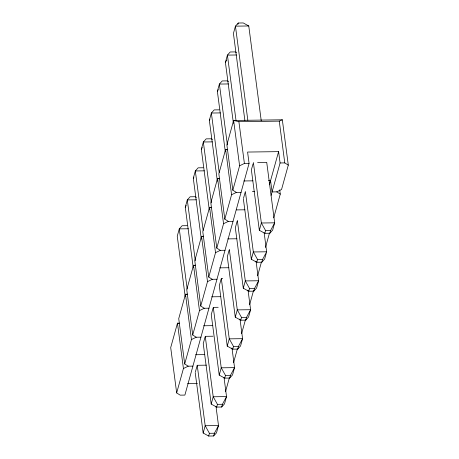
<?xml version="1.0" encoding="UTF-8"?>
<svg xmlns="http://www.w3.org/2000/svg" width="459" height="459" viewBox="0 0 459 459"><rect width="100%" height="100%" fill="white"/><g stroke="black" fill="none" stroke-linecap="round" stroke-linejoin="round"><path stroke-width="0.69" d="M193.193 267.373L185.275 207.216L187.295 199.917L190.124 196.791L195.115 196.722L196.337 197.393M201.312 239.122L193.296 178.253L195.322 170.96L198.145 167.828L203.142 167.759M209.241 209.453L201.323 149.295L203.343 141.997L206.171 138.865L211.163 138.796L212.385 139.467M217.359 181.196L209.35 120.333L211.369 113.034L214.192 109.902L219.19 109.833M225.289 151.527L217.371 91.37L219.391 84.072L222.219 80.945L227.211 80.876L228.433 81.541M233.407 123.27L225.398 62.407L227.417 55.109L230.24 51.982L235.237 51.913L236.46 52.584M237.888 24.384L238.267 23.019L243.264 22.95L248.761 25.968L261.246 120.803M271.108 195.379L280.088 162.968L278.596 151.636L247.585 152.055L249.076 163.393L184.885 395.084L180.198 395.147L176.669 392.927L183.428 368.525L177.461 323.193L179.612 323.165M192.906 366.121L188.224 366.184L184.696 363.964L191.455 339.562L185.488 294.23L187.633 294.202M200.933 337.158L196.251 337.227L192.717 335.001L199.481 310.6L193.509 265.268L195.66 265.239M208.954 308.201L204.272 308.264L200.744 306.038L207.502 281.637L201.535 236.305L203.681 236.276M216.981 279.238L212.299 279.301L208.765 277.075L215.529 252.679L209.556 207.348L211.708 207.313M225.002 250.275L220.32 250.339L216.791 248.118L223.55 223.717L217.583 178.385L219.729 178.356M233.029 221.313L228.347 221.376L224.812 219.155L231.577 194.754L225.61 149.422L227.756 149.393M241.05 192.35L236.368 192.419L232.839 190.192L239.598 165.791L233.631 120.459L282.331 119.793L288.298 165.125L281.539 189.527L276.743 191.862L272.061 191.931L270.569 180.594L268.452 180.622M195.391 371.922L197.232 365.289L206.343 365.163M205.07 336.986L203.234 343.625L211.192 404.069L216.688 407.087L221.686 407.018L224.508 403.891L226.534 396.593L224.032 377.614M213.096 308.029L211.255 314.662L219.213 375.112L224.715 378.124L229.707 378.055L232.535 374.928L234.555 367.63L231.967 347.951M221.118 279.066L219.282 285.699L227.239 346.149L232.736 349.167L237.733 349.098L240.556 345.966L242.582 338.667L239.988 318.988M229.144 250.103L227.303 256.736L235.266 317.186L240.763 320.204L245.76 320.135L248.583 317.003L250.603 309.705L248.015 290.025M237.165 221.14L235.329 227.773L243.287 288.223L248.789 291.241L253.781 291.172L256.61 288.04L258.629 280.747L256.036 261.062M243.54 198.15L245.376 191.518L253.334 251.962L257.568 259.542L256.81 262.278L251.314 259.26L243.356 198.816M253.029 163.88L251.377 169.853L259.335 230.298L264.837 233.315L269.829 233.247L272.657 230.12L274.677 222.822L266.719 162.371L257.608 162.497M269.422 184.736L278.596 151.636M216.011 406.576L218.507 425.556L216.487 432.848L213.659 435.981L208.667 436.05L203.165 433.032L205.19 425.734L197.232 365.289M211.192 404.069L213.211 396.771L205.253 336.327L212.965 336.217M219.213 375.112L221.238 367.814L213.28 307.364L218.186 307.295M227.239 346.149L229.259 338.851L221.301 278.401L222.707 278.383M235.266 317.186L237.286 309.888L229.328 249.438M243.287 288.223L245.307 280.925L237.349 220.481M251.314 259.26L253.334 251.962L266.65 251.784L264.154 232.805M259.335 230.298L261.36 223.005L253.402 162.555M208.667 436.05L209.424 433.313L205.19 425.734L218.507 425.556L214.416 433.244L213.659 435.981M216.688 407.087L217.446 404.35L213.211 396.771L226.534 396.593L222.443 404.281L221.686 407.018M224.715 378.124L225.472 375.387L221.238 367.814L234.555 367.63L230.47 375.324L229.707 378.055M232.736 349.167L233.499 346.43L229.259 338.851L242.582 338.667L238.491 346.361L237.733 349.098M240.763 320.204L241.52 317.467L237.286 309.888L250.603 309.705L246.517 317.399L245.76 320.135M248.789 291.241L249.547 288.504L245.307 280.925L258.629 280.747L254.538 288.436L253.781 291.172M264.837 233.315L265.595 230.579L261.36 223.005L274.677 222.822L270.586 230.51L269.829 233.247M225.558 391.584L229.311 378.027M233.579 362.621L237.337 349.064M241.606 333.659L245.548 319.424M249.627 304.696L253.575 290.461M257.654 275.733L261.406 262.181M265.491 247.453L269.433 233.218M273.702 217.813L280.271 194.088L279.715 189.837M261.808 262.209L262.565 259.473L266.65 251.784L264.631 259.083L261.808 262.209L256.81 262.278M225.398 62.407L226.654 60.043M217.371 91.37L218.318 89.597M209.35 120.333L209.975 119.151M201.323 149.295L202.264 147.517M193.296 178.253L193.927 177.071M185.275 207.216L186.216 205.443M238.267 23.019L235.444 26.152L233.419 33.444L244.882 120.499M239.598 165.791L244.395 163.456L249.076 163.393M231.577 194.754L236.368 192.419M223.55 223.717L228.347 221.376M215.529 252.679L220.32 250.339M207.502 281.637L212.299 279.301M199.481 310.6L204.272 308.264M191.455 339.562L196.251 337.227M183.428 368.525L188.224 366.184M232.839 190.192L226.872 144.86L233.631 120.459L238.898 121.692L279.267 121.142L282.331 119.793M248.761 25.968L235.444 26.152L247.831 120.275M236.511 54.988L227.417 55.109L235.989 120.224M228.484 83.945L219.391 84.072L227.406 144.935M220.463 112.908L211.369 113.034L219.195 172.486M212.437 141.871L203.343 141.997L211.358 202.861M280.088 162.968L284.769 162.905L288.298 165.125M204.416 170.834L195.322 170.96L203.148 230.407M243.786 180.961L252.949 180.835M252.387 191.42L254.487 191.392M196.389 199.797L187.295 199.917L195.31 260.787M236.471 209.912L244.928 209.797M187.094 225.685L182.097 225.753L179.274 228.88L177.249 236.178L185.172 296.336M188.368 228.76L179.274 228.88L187.192 289.038M265.595 230.579L270.586 230.51M227.739 238.887L236.901 238.76M257.568 259.542L262.565 259.473M219.718 267.849L228.88 267.723M249.547 288.504L254.538 288.436M211.691 296.807L220.854 296.686M241.52 317.467L246.517 317.399M203.67 325.77L212.827 325.643M233.499 346.43L238.491 346.361M195.643 354.732L204.806 354.606M225.472 375.387L230.47 375.324M187.622 383.695L197.485 383.558M217.446 404.35L222.443 404.281M209.424 433.313L214.416 433.244M227.584 149.881L225.61 149.422L218.845 173.823L224.812 219.155M219.557 178.844L217.583 178.385L210.824 202.786L216.791 248.118M211.53 207.807L209.556 207.348L202.798 231.743L208.765 277.075M203.509 236.769L201.535 236.305L194.777 260.706L200.744 306.038M195.482 265.732L193.509 265.268L186.75 289.669L192.717 335.001M187.461 294.695L185.488 294.23L178.729 318.632L184.696 363.964M179.435 323.652L177.461 323.193L170.702 347.595L176.669 392.927M276.743 191.862L280.271 194.088M279.267 121.142L284.769 162.905M238.898 121.692L244.395 163.456M195.207 372.588L203.165 433.032"/></g></svg>
